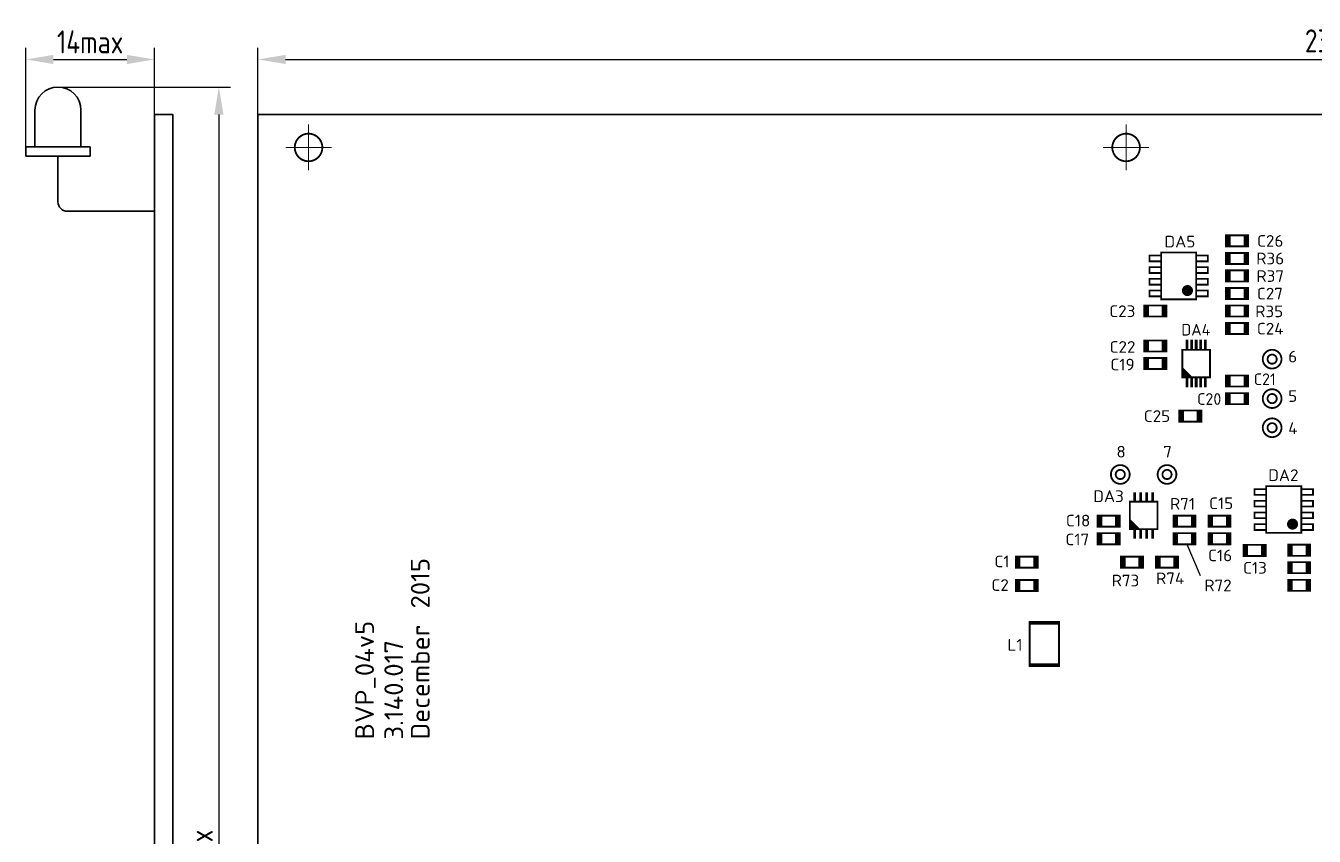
# Model space of a CAD drawing. Header units: millimetres. Extents: x 327 to 592, y -3056 to -2879.
# Drawn here: x 327 to 467.1, y -2967.5 to -2879.3 of the extents above; entities that cross this region are included whole.
import ezdxf
from ezdxf.enums import TextEntityAlignment as Align

# ---------------------------------------------------------------- set-up
doc = ezdxf.new("R2010")
doc.units = ezdxf.units.MM
for name, color, linetype, lineweight in [('BOARD', 173, 'Continuous', 35), ('TOP', 7, 'Continuous', 35), ('РАЗМЕРЫ', 7, 'Continuous', 25)]:
    doc.layers.add(name, color=color, linetype=linetype, lineweight=lineweight)
doc.layers.add('UPDATE', color=7, linetype='Continuous')
doc.styles.get("Standard").update_dxf_attribs({"font": 'txt.shx'})
doc.styles.add('ГОСТ 2.304', font='CS_Gost2304.shx')
doc.dimstyles.new('ЕСКД', dxfattribs={"dimscale": 0, "dimtxt": 3, "dimasz": 3, "dimexe": 1.25, "dimexo": 0, "dimtad": 1, "dimtoh": 1, "dimdec": 1, "dimrnd": 0.5, "dimtxsty": 'ГОСТ 2.304', "dimcen": 5, "dimadec": 3, "dimazin": 2, "dimtfac": 0.75, "dimtdec": 4, "dimtmove": 1, "dimatfit": 3, "dimfxl": 1, "dimtolj": 1, "dimarcsym": 0})

# ---------------------------------------------------------------- blocks, each defined once
blk = doc.blocks.new('*D27')
at = {"layer": 'Defpoints', "color": 0}
for p in [(585.5, -2883), (352.25, -2889), (585.5, -2889)]:
    blk.add_point(p, dxfattribs=at)
at = {"layer": 'РАЗМЕРЫ', "color": 0, "lineweight": -2}
for p, q in [((352.25, -2889), (352.25, -2881.75)), ((585.5, -2889), (585.5, -2881.75)), ((355.25, -2883), (582.5, -2883))]:
    blk.add_line(p, q, dxfattribs=at)
at = {"layer": 'РАЗМЕРЫ', "color": 0}
for points in [[(355.25, -2882.5), (355.25, -2883.5), (352.25, -2883)], [(582.5, -2883.5), (582.5, -2882.5), (585.5, -2883)]]:
    blk.add_solid(points, dxfattribs=at)
at = {"layer": 'РАЗМЕРЫ', "color": 0, "insert": (468.88, -2880.98), "char_height": 2.5, "attachment_point": 5, "style": 'ГОСТ 2.304'}
blk.add_mtext('\\A1;233*', dxfattribs=at)
blk = doc.blocks.new('*D30')
at = {"layer": 'Defpoints', "color": 0}
for p in [(330.5, -2886), (330.5, -3056), (348, -3056)]:
    blk.add_point(p, dxfattribs=at)
at = {"layer": 'РАЗМЕРЫ', "color": 0, "lineweight": -2}
for p, q in [((330.5, -2886), (349.25, -2886)), ((348, -2889), (348, -3053)), ((330.5, -3056), (349.25, -3056))]:
    blk.add_line(p, q, dxfattribs=at)
at = {"layer": 'РАЗМЕРЫ', "color": 0}
for points in [[(348.5, -2889), (347.5, -2889), (348, -2886)], [(347.5, -3053), (348.5, -3053), (348, -3056)]]:
    blk.add_solid(points, dxfattribs=at)
at = {"layer": 'РАЗМЕРЫ', "color": 0, "insert": (346.09, -2971), "char_height": 2.5, "attachment_point": 5, "rotation": 90, "style": 'ГОСТ 2.304'}
blk.add_mtext('\\A1;170max', dxfattribs=at)
blk = doc.blocks.new('*D32')
at = {"layer": 'Defpoints', "color": 0}
for p in [(341, -2883), (341, -2889), (327, -2893)]:
    blk.add_point(p, dxfattribs=at)
at = {"layer": 'РАЗМЕРЫ', "color": 0, "lineweight": -2}
for p, q in [((327, -2893), (327, -2881.75)), ((341, -2889), (341, -2881.75)), ((330, -2883), (338, -2883))]:
    blk.add_line(p, q, dxfattribs=at)
at = {"layer": 'РАЗМЕРЫ', "color": 0}
for points in [[(330, -2882.5), (330, -2883.5), (327, -2883)], [(338, -2883.5), (338, -2882.5), (341, -2883)]]:
    blk.add_solid(points, dxfattribs=at)
at = {"layer": 'РАЗМЕРЫ', "color": 0, "insert": (334, -2881.09), "char_height": 2.5, "attachment_point": 5, "style": 'ГОСТ 2.304'}
blk.add_mtext('\\A1;14max', dxfattribs=at)

msp = doc.modelspace()

# ---------------------------------------------------------------- linework, layer by layer
at = {"layer": 'BOARD'}
msp.add_lwpolyline([(343, -3049), (341, -3049), (341, -2889), (343, -2889)], close=True, dxfattribs=at)
msp.add_lwpolyline([(563.44, -2889), (585.5, -2889), (585.5, -3049), (352.25, -3049), (352.25, -2889), (486.78, -2889)], dxfattribs=at)
at = {"layer": 'TOP'}
for p, q in [((328, -2892.5), (328, -2888.5)), ((333, -2892.5), (333, -2888.5)), ((327, -2892.5), (327, -2893.5)), ((334, -2892.5), (327, -2892.5)), ((334, -2893.5), (334, -2892.5)), ((327, -2893.5), (334, -2893.5)), ((330.5, -2893.5), (330.5, -2898.5)), ((341, -2899.5), (331.51, -2899.51))]:
    msp.add_line(p, q, dxfattribs=at)
for points, const_width in [([(357.75, -2895.07), (357.75, -2890.07)], 0.1), ([(446.65, -2895.07), (446.65, -2890.07)], 0.1), ([(355.25, -2892.57), (360.25, -2892.57)], 0.1), ([(444.15, -2892.57), (449.15, -2892.57)], 0.1), ([(459.92, -2903.33), (457.52, -2903.33), (457.52, -2902.13), (459.92, -2902.13), (459.92, -2903.33), (459.72, -2903.33), (459.72, -2902.13), (459.52, -2902.13), (459.52, -2903.33)], 0.2), ([(457.52, -2903.33), (457.52, -2902.13), (457.92, -2902.13), (457.92, -2903.33), (457.72, -2903.33), (457.72, -2902.13)], 0.2), ([(450.46, -2904.95), (449.19, -2904.95), (449.19, -2904.32), (450.46, -2904.32)], 0.2), ([(454.27, -2909.08), (450.46, -2909.08), (450.46, -2904), (454.27, -2904), (454.27, -2909.08)], 0.2), ([(454.27, -2904.95), (455.54, -2904.95), (455.54, -2904.32), (454.27, -2904.32)], 0.2), ([(457.52, -2904.04), (457.52, -2905.24), (459.92, -2905.24), (459.92, -2904.04), (457.52, -2904.04)], 0.2), ([(457.72, -2905.24), (457.72, -2904.04)], 0.2), ([(457.92, -2905.24), (457.92, -2904.04)], 0.2), ([(459.52, -2905.24), (459.52, -2904.04)], 0.2), ([(459.72, -2905.24), (459.72, -2904.04)], 0.2), ([(450.46, -2906.22), (449.19, -2906.22), (449.19, -2905.59), (450.46, -2905.59)], 0.2), ([(454.27, -2906.22), (455.54, -2906.22), (455.54, -2905.59), (454.27, -2905.59)], 0.2), ([(457.52, -2905.94), (457.52, -2907.14), (459.92, -2907.14), (459.92, -2905.94), (457.52, -2905.94)], 0.2), ([(457.72, -2907.14), (457.72, -2905.94)], 0.2), ([(457.92, -2907.14), (457.92, -2905.94)], 0.2), ([(459.52, -2907.14), (459.52, -2905.94)], 0.2), ([(459.72, -2907.14), (459.72, -2905.94)], 0.2), ([(450.46, -2907.49), (449.19, -2907.49), (449.19, -2906.86), (450.46, -2906.86)], 0.2), ([(454.27, -2907.49), (455.54, -2907.49), (455.54, -2906.86), (454.27, -2906.86)], 0.2), ([(450.46, -2908.76), (449.19, -2908.76), (449.19, -2908.13), (450.46, -2908.13)], 0.2), ([(454.27, -2908.76), (455.54, -2908.76), (455.54, -2908.13), (454.27, -2908.13)], 0.2), ([(457.52, -2907.85), (459.92, -2907.85), (459.92, -2909.05), (457.52, -2909.05), (457.52, -2907.85), (457.72, -2907.85), (457.72, -2909.05), (457.92, -2909.05), (457.92, -2907.85)], 0.2), ([(459.92, -2907.85), (459.92, -2909.05), (459.52, -2909.05), (459.52, -2907.85), (459.72, -2907.85), (459.72, -2909.05)], 0.2), ([(451.03, -2909.75), (451.03, -2910.95), (448.63, -2910.95), (448.63, -2909.75), (451.03, -2909.75)], 0.2), ([(448.83, -2910.95), (448.83, -2909.75)], 0.2), ([(449.03, -2910.95), (449.03, -2909.75)], 0.2), ([(450.63, -2909.75), (450.63, -2910.95)], 0.2), ([(450.83, -2910.95), (450.83, -2909.75)], 0.2), ([(457.52, -2909.75), (457.52, -2910.95), (459.92, -2910.95), (459.92, -2909.75), (457.52, -2909.75)], 0.2), ([(457.72, -2910.95), (457.72, -2909.75)], 0.2), ([(457.92, -2910.95), (457.92, -2909.75)], 0.2), ([(459.52, -2910.95), (459.52, -2909.75)], 0.2), ([(459.72, -2910.95), (459.72, -2909.75)], 0.2), ([(457.52, -2912.86), (457.52, -2911.66), (459.92, -2911.66), (459.92, -2912.86), (457.52, -2912.86)], 0.2), ([(457.72, -2911.66), (457.72, -2912.86)], 0.2), ([(457.92, -2912.86), (457.92, -2911.66)], 0.2), ([(459.52, -2911.66), (459.52, -2912.86)], 0.2), ([(459.72, -2911.66), (459.72, -2912.86)], 0.2), ([(451.03, -2913.56), (451.03, -2914.76), (448.63, -2914.76), (448.63, -2913.56), (451.03, -2913.56)], 0.2), ([(448.83, -2914.76), (448.83, -2913.56)], 0.2), ([(449.03, -2914.76), (449.03, -2913.56)], 0.2), ([(450.63, -2913.56), (450.63, -2914.76)], 0.2), ([(450.83, -2914.76), (450.83, -2913.56)], 0.2), ([(453.27, -2914.47), (453.27, -2913.47)], 0.3), ([(453.77, -2914.47), (453.77, -2913.47)], 0.3), ([(454.27, -2914.47), (454.27, -2913.47)], 0.3), ([(454.77, -2914.47), (454.77, -2913.47)], 0.3), ([(455.27, -2914.47), (455.27, -2913.47)], 0.3), ([(451.03, -2916.67), (448.63, -2916.67), (448.63, -2915.47), (451.03, -2915.47), (451.03, -2916.67), (450.83, -2916.67), (450.83, -2915.47), (450.63, -2915.47), (450.63, -2916.67)], 0.2), ([(448.63, -2916.67), (448.63, -2915.47), (449.03, -2915.47), (449.03, -2916.67), (448.83, -2916.67), (448.83, -2915.47)], 0.2), ([(455.77, -2917.57), (452.77, -2917.57), (452.77, -2914.57), (455.77, -2914.57), (455.77, -2917.57)], 0.2), ([(452.77, -2916.57), (453.77, -2917.57)], 0.2), ([(452.77, -2916.77), (453.57, -2917.57)], 0.2), ([(453.37, -2917.57), (452.77, -2916.97)], 0.2), ([(452.77, -2917.17), (453.17, -2917.57)], 0.2), ([(452.77, -2917.37), (452.97, -2917.57)], 0.2), ([(453.27, -2918.67), (453.27, -2917.67)], 0.3), ([(453.77, -2918.67), (453.77, -2917.67)], 0.3), ([(454.27, -2918.67), (454.27, -2917.67)], 0.3), ([(454.77, -2918.67), (454.77, -2917.67)], 0.3), ([(455.27, -2918.67), (455.27, -2917.67)], 0.3), ([(459.92, -2917.37), (459.92, -2918.57), (457.52, -2918.57), (457.52, -2917.37), (459.92, -2917.37)], 0.2), ([(457.72, -2918.57), (457.72, -2917.37)], 0.2), ([(457.92, -2918.57), (457.92, -2917.37)], 0.2), ([(459.52, -2917.37), (459.52, -2918.57)], 0.2), ([(459.72, -2918.57), (459.72, -2917.37)], 0.2), ([(459.92, -2919.28), (459.92, -2920.48), (457.52, -2920.48), (457.52, -2919.28), (459.92, -2919.28)], 0.2), ([(457.72, -2920.48), (457.72, -2919.28)], 0.2), ([(457.92, -2920.48), (457.92, -2919.28)], 0.2), ([(459.52, -2919.28), (459.52, -2920.48)], 0.2), ([(459.72, -2920.48), (459.72, -2919.28)], 0.2), ([(452.44, -2921.18), (454.84, -2921.18), (454.84, -2922.38), (452.44, -2922.38), (452.44, -2921.18), (452.64, -2921.18), (452.64, -2922.38), (452.84, -2922.38), (452.84, -2921.18)], 0.2), ([(454.84, -2921.18), (454.84, -2922.38), (454.44, -2922.38), (454.44, -2921.18), (454.64, -2921.18), (454.64, -2922.38)], 0.2), ([(461.89, -2930.35), (460.62, -2930.35), (460.62, -2929.72), (461.89, -2929.72)], 0.2), ([(465.7, -2934.48), (461.89, -2934.48), (461.89, -2929.4), (465.7, -2929.4), (465.7, -2934.48)], 0.2), ([(465.7, -2930.35), (466.97, -2930.35), (466.97, -2929.72), (465.7, -2929.72)], 0.2), ([(450.06, -2934.08), (447.06, -2934.08), (447.06, -2931.08), (450.06, -2931.08), (450.06, -2934.08)], 0.2), ([(447.58, -2931.04), (447.58, -2930.06)], 0.3), ([(448.23, -2931.04), (448.23, -2930.06)], 0.3), ([(448.88, -2931.04), (448.88, -2930.06)], 0.3), ([(449.53, -2931.04), (449.53, -2930.06)], 0.3), ([(461.89, -2931.62), (460.62, -2931.62), (460.62, -2930.99), (461.89, -2930.99)], 0.2), ([(465.7, -2931.62), (466.97, -2931.62), (466.97, -2930.99), (465.7, -2930.99)], 0.2), ([(461.89, -2932.89), (460.62, -2932.89), (460.62, -2932.26), (461.89, -2932.26)], 0.2), ([(465.7, -2932.89), (466.97, -2932.89), (466.97, -2932.26), (465.7, -2932.26)], 0.2), ([(443.55, -2933.81), (443.55, -2932.61), (445.95, -2932.61), (445.95, -2933.81), (443.55, -2933.81)], 0.2), ([(443.75, -2932.61), (443.75, -2933.81)], 0.2), ([(443.95, -2933.81), (443.95, -2932.61)], 0.2), ([(445.55, -2932.61), (445.55, -2933.81)], 0.2), ([(445.75, -2932.61), (445.75, -2933.81)], 0.2), ([(447.06, -2933.08), (448.06, -2934.08)], 0.2), ([(447.06, -2933.28), (447.86, -2934.08)], 0.2), ([(447.06, -2933.48), (447.66, -2934.08)], 0.2), ([(447.06, -2933.68), (447.46, -2934.08)], 0.2), ([(447.06, -2933.88), (447.26, -2934.08)], 0.2), ([(451.8, -2932.61), (451.8, -2933.81), (454.2, -2933.81), (454.2, -2932.61), (451.8, -2932.61)], 0.2), ([(452, -2933.81), (452, -2932.61)], 0.2), ([(452.2, -2933.81), (452.2, -2932.61)], 0.2), ([(453.8, -2933.81), (453.8, -2932.61)], 0.2), ([(454, -2933.81), (454, -2932.61)], 0.2), ([(458.01, -2932.61), (458.01, -2933.81), (455.61, -2933.81), (455.61, -2932.61), (458.01, -2932.61)], 0.2), ([(455.81, -2933.81), (455.81, -2932.61)], 0.2), ([(456.01, -2933.81), (456.01, -2932.61)], 0.2), ([(457.61, -2932.61), (457.61, -2933.81)], 0.2), ([(457.81, -2933.81), (457.81, -2932.61)], 0.2), ([(461.89, -2934.16), (460.62, -2934.16), (460.62, -2933.53), (461.89, -2933.53)], 0.2), ([(465.7, -2934.16), (466.97, -2934.16), (466.97, -2933.53), (465.7, -2933.53)], 0.2), ([(445.95, -2935.72), (443.55, -2935.72), (443.55, -2934.52), (445.95, -2934.52), (445.95, -2935.72), (445.75, -2935.72), (445.75, -2934.52), (445.55, -2934.52), (445.55, -2935.72)], 0.2), ([(443.55, -2935.72), (443.55, -2934.52), (443.95, -2934.52), (443.95, -2935.72), (443.75, -2935.72), (443.75, -2934.52)], 0.2), ([(447.58, -2935.1), (447.58, -2934.13)], 0.3), ([(448.23, -2935.1), (448.23, -2934.13)], 0.3), ([(448.88, -2935.1), (448.88, -2934.13)], 0.3), ([(449.53, -2935.1), (449.53, -2934.13)], 0.3), ([(451.8, -2934.52), (451.8, -2935.72), (454.2, -2935.72), (454.2, -2934.52), (451.8, -2934.52)], 0.2), ([(452, -2935.72), (452, -2934.52)], 0.2), ([(452.2, -2935.72), (452.2, -2934.52)], 0.2), ([(453.8, -2935.72), (453.8, -2934.52)], 0.2), ([(454, -2935.72), (454, -2934.52)], 0.2), ([(458.01, -2934.52), (458.01, -2935.72), (455.61, -2935.72), (455.61, -2934.52), (458.01, -2934.52)], 0.2), ([(455.81, -2935.72), (455.81, -2934.52)], 0.2), ([(456.01, -2935.72), (456.01, -2934.52)], 0.2), ([(457.61, -2934.52), (457.61, -2935.72)], 0.2), ([(457.81, -2935.72), (457.81, -2934.52)], 0.2), ([(459.42, -2936.99), (459.42, -2935.79), (461.82, -2935.79), (461.82, -2936.99), (459.42, -2936.99)], 0.2), ([(459.62, -2935.79), (459.62, -2936.99)], 0.2), ([(459.82, -2936.99), (459.82, -2935.79)], 0.2), ([(461.42, -2935.79), (461.42, -2936.99)], 0.2), ([(461.62, -2935.79), (461.62, -2936.99)], 0.2), ([(464.27, -2935.77), (464.27, -2936.97), (466.67, -2936.97), (466.67, -2935.77), (464.27, -2935.77)], 0.2), ([(464.47, -2936.97), (464.47, -2935.77)], 0.2), ([(464.67, -2936.97), (464.67, -2935.77)], 0.2), ([(466.27, -2936.97), (466.27, -2935.77)], 0.2), ([(466.47, -2936.97), (466.47, -2935.77)], 0.2), ([(437.06, -2938.26), (434.66, -2938.26), (434.66, -2937.06), (437.06, -2937.06), (437.06, -2938.26), (436.86, -2938.26), (436.86, -2937.06), (436.66, -2937.06), (436.66, -2938.26)], 0.2), ([(434.66, -2938.26), (434.66, -2937.06), (435.06, -2937.06), (435.06, -2938.26), (434.86, -2938.26), (434.86, -2937.06)], 0.2), ([(446.09, -2937.06), (446.09, -2938.26), (448.49, -2938.26), (448.49, -2937.06), (446.09, -2937.06)], 0.2), ([(446.29, -2938.26), (446.29, -2937.06)], 0.2), ([(446.49, -2938.26), (446.49, -2937.06)], 0.2), ([(448.09, -2938.26), (448.09, -2937.06)], 0.2), ([(448.29, -2938.26), (448.29, -2937.06)], 0.2), ([(452.3, -2938.26), (452.3, -2937.06), (449.9, -2937.06), (449.9, -2938.26), (452.3, -2938.26)], 0.2), ([(450.1, -2937.06), (450.1, -2938.26)], 0.2), ([(450.3, -2937.06), (450.3, -2938.26)], 0.2), ([(451.9, -2937.06), (451.9, -2938.26)], 0.2), ([(452.1, -2937.06), (452.1, -2938.26)], 0.2), ([(466.67, -2938.87), (466.67, -2937.67), (464.27, -2937.67), (464.27, -2938.87), (466.67, -2938.87)], 0.2), ([(464.47, -2937.67), (464.47, -2938.87)], 0.2), ([(464.67, -2937.67), (464.67, -2938.87)], 0.2), ([(466.27, -2937.67), (466.27, -2938.87)], 0.2), ([(466.47, -2937.67), (466.47, -2938.87)], 0.2), ([(437.06, -2939.6), (437.06, -2940.8), (434.66, -2940.8), (434.66, -2939.6), (437.06, -2939.6)], 0.2), ([(434.86, -2940.8), (434.86, -2939.6)], 0.2), ([(435.06, -2940.8), (435.06, -2939.6)], 0.2), ([(436.66, -2939.6), (436.66, -2940.8)], 0.2), ([(436.86, -2940.8), (436.86, -2939.6)], 0.2), ([(464.27, -2939.58), (466.67, -2939.58), (466.67, -2940.78), (464.27, -2940.78), (464.27, -2939.58), (464.47, -2939.58), (464.47, -2940.78), (464.67, -2940.78), (464.67, -2939.58)], 0.2), ([(466.67, -2939.58), (466.67, -2940.78), (466.27, -2940.78), (466.27, -2939.58), (466.47, -2939.58), (466.47, -2940.78)], 0.2), ([(436.16, -2948.95), (436.16, -2944.15), (439.36, -2944.15), (439.36, -2948.95), (436.16, -2948.95)], 0.2), ([(436.16, -2944.35), (439.36, -2944.35)], 0.2), ([(436.16, -2948.75), (439.36, -2948.75)], 0.2)]:
    msp.add_lwpolyline(points, dxfattribs=dict(at, const_width=const_width))
for points, const_width in [([(357.75, -2891.07, 1), (357.75, -2894.07, 1), (357.75, -2891.07)], 0.2), ([(446.65, -2891.07, 1), (446.65, -2894.07, 1), (446.65, -2891.07)], 0.2), ([(453.32, -2907.83, 1), (453.32, -2908.43, 1), (453.32, -2907.83)], 0.6), ([(462.53, -2914.57, 1), (462.53, -2916.61, 1), (462.53, -2914.57)], 0.2), ([(462.53, -2915.09, 1), (462.53, -2916.09, 1), (462.53, -2915.09)], 0.2), ([(462.53, -2918.86, 1), (462.53, -2920.9, 1), (462.53, -2918.86)], 0.2), ([(462.53, -2919.38, 1), (462.53, -2920.38, 1), (462.53, -2919.38)], 0.2), ([(462.53, -2922.03, 1), (462.53, -2924.07, 1), (462.53, -2922.03)], 0.2), ([(462.53, -2922.55, 1), (462.53, -2923.55, 1), (462.53, -2922.55)], 0.2), ([(446.02, -2927.11, 1), (446.02, -2929.15, 1), (446.02, -2927.11)], 0.2), ([(446.02, -2927.63, 1), (446.02, -2928.63, 1), (446.02, -2927.63)], 0.2), ([(451.1, -2927.11, 1), (451.1, -2929.15, 1), (451.1, -2927.11)], 0.2), ([(451.1, -2927.63, 1), (451.1, -2928.63, 1), (451.1, -2927.63)], 0.2), ([(464.75, -2933.23, 1), (464.75, -2933.83, 1), (464.75, -2933.23)], 0.6)]:
    msp.add_lwpolyline(points, format="xyb", dxfattribs=dict(at, const_width=const_width))
for centre, radius, start, end in [((330.5, -2888.5), 2.5, 0, 180), ((331.51, -2898.5), 1.01, 180.0003, 270.0003)]:
    msp.add_arc(centre, radius, start, end, dxfattribs=at)
at = {"layer": 'UPDATE'}
msp.add_line((453.27, -2935.72), (454.69, -2939.1), dxfattribs=at)

# ---------------------------------------------------------------- texts
at = {"layer": 'TOP'}
for s, width, p in [('DA5', 1.019685, (452.5, -2903.44)), ('C26', 1.019685, (462.32, -2903.37)), ('R36', 1.019685, (462.32, -2905.28)), ('R37', 1.019685, (462.32, -2907.19)), ('C27', 1.019685, (462.29, -2909.1)), ('C23', 1.019685, (446.24, -2911.01)), ('R35', 1.019685, (462.21, -2911.03)), ('DA4', 0.95, (454.23, -2913.02)), ('C24', 1.019685, (462.32, -2912.91)), ('C22', 1.019685, (446.26, -2914.9)), ('C19', 1.019685, (446.26, -2916.81)), ('C21', 0.95, (461.73, -2918.41)), ('C20', 0.95, (455.69, -2920.56)), ('C25', 1.019685, (450.01, -2922.42)), ('DA2', 1.019685, (463.75, -2928.84)), ('DA3', 1.019685, (444.74, -2931.13)), ('R71', 1.019685, (452.78, -2931.96)), ('C15', 1.019685, (456.99, -2931.9)), ('C18', 1.019685, (441.43, -2933.78)), ('C17', 1.019685, (441.35, -2935.83)), ('C16', 1.019685, (456.88, -2937.57)), ('C1', 1.019685, (433.15, -2938.22)), ('C13', 1.019685, (460.66, -2938.92)), ('R73', 1.019685, (446.58, -2940.3)), ('R74', 1.019685, (451.44, -2940.06)), ('C2', 1.019685, (432.95, -2940.79)), ('R72', 1.019685, (456.64, -2940.83)), ('L1', 1.019685, (434.57, -2947.29))]:
    msp.add_text(s, height=1.27, dxfattribs=dict(at, width=width)).set_placement(p, align=Align.CENTER)
at = {"layer": 'TOP', "width": 1.019685}
for s, p in [('6', (464.28, -2915.95)), ('5', (464.28, -2920.24)), ('4', (464.28, -2923.74)), ('8', (445.6, -2926.29)), ('7', (450.69, -2926.29))]:
    msp.add_text(s, height=1.27, dxfattribs=at).set_placement(p)
at = {"layer": 'TOP'}
for s, p in [('December 2015', (370.91, -2956.96)), ('BVP_04v5', (364.86, -2956.96)), ('3.140.017', (368.03, -2956.96))]:
    msp.add_text(s, height=2.032, rotation=90, dxfattribs=at).set_placement(p)

# ---------------------------------------------------------------- dimensions: what is measured, and where the dimension line sits
at = {"layer": 'РАЗМЕРЫ'}
for base, p1, p2, text, override, picture, middle in [((341, -2883), (327, -2893), (341, -2889), '<>max', {"dimscale": 1, "dimtxt": 2.5, "dimlfac": 1, "dimtxsty": 'ГОСТ 2.304', "dimsah": 1, "dimtolj": 1}, '*D32', (334, -2881.09)), ((585.50271665, -2883), (352.25271665, -2889), (585.50271665, -2889), '<>*', {"dimscale": 1, "dimtxt": 2.5, "dimasz": 3, "dimlfac": 1, "dimtxsty": 'ГОСТ 2.304', "dimsah": 1, "dimtolj": 1}, '*D27', (468.87771665, -2880.97639752))]:
    dim = msp.add_linear_dim(base=base, p1=p1, p2=p2, text=text, dimstyle='ЕСКД', override=override, dxfattribs=at)
    dim.commit()
    dim.dimension.update_dxf_attribs({"geometry": picture, "text_midpoint": middle})
dim = msp.add_linear_dim(base=(348, -3056), p1=(330.5, -2886), p2=(330.5, -3056), angle=90, text='<>max', dimstyle='ЕСКД', override={"dimscale": 1, "dimtxt": 2.5, "dimasz": 3, "dimlfac": 1, "dimtxsty": 'ГОСТ 2.304', "dimsah": 1, "dimtolj": 1}, dxfattribs=at)
dim.commit()
dim.dimension.update_dxf_attribs({"geometry": '*D30', "text_midpoint": (346.09, -2971)})

doc.saveas('drawing.dxf')
